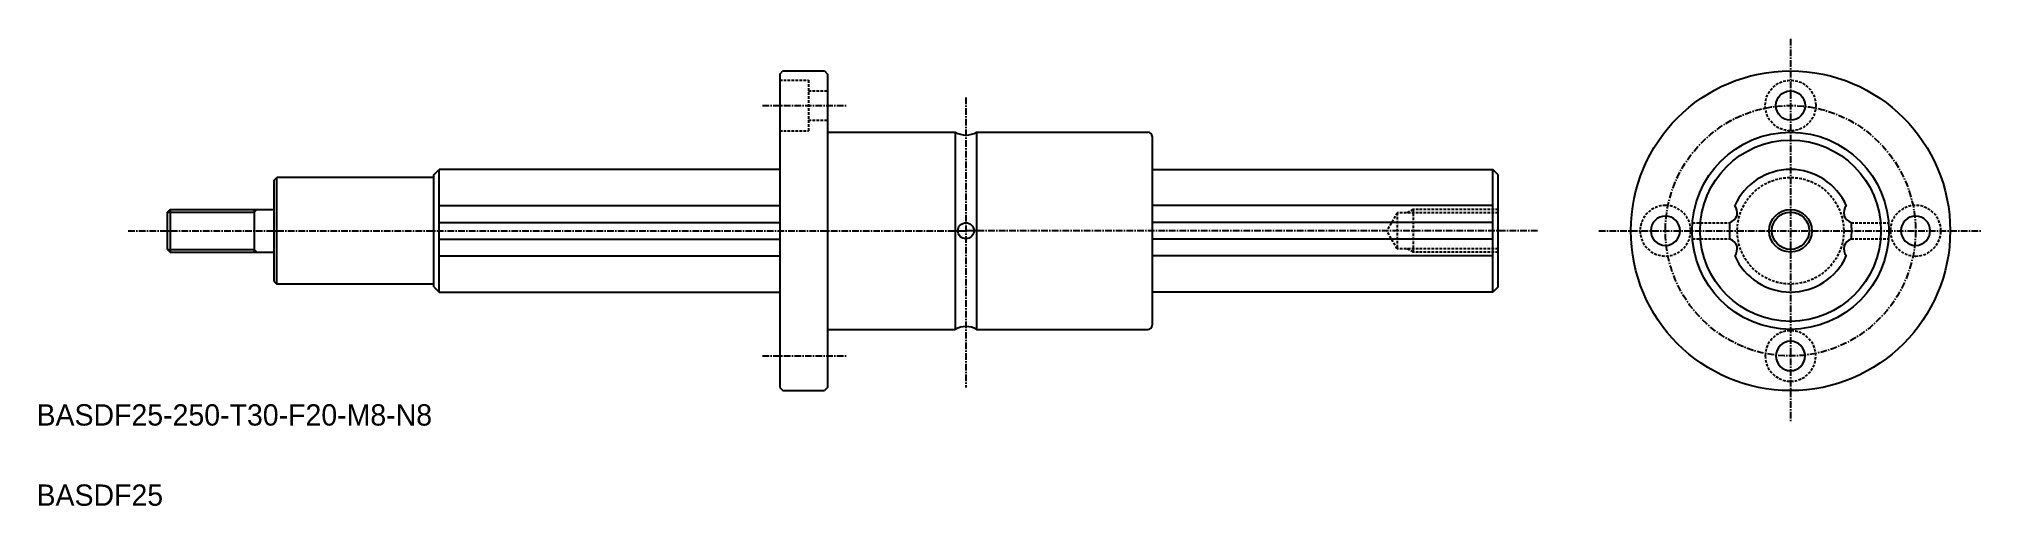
# Model space of a CAD drawing. Extents: x 74 to 439, y 64 to 151.
import ezdxf

# ---------------------------------------------------------------- set-up
doc = ezdxf.new("R2010")
doc.units = 0
doc.linetypes.add('CENTER', pattern=[2, 1.25, -0.25, 0.25, -0.25])
doc.linetypes.add('DASHED', pattern=[0.75, 0.5, -0.25])
doc.layers.get('0').update_dxf_attribs({"linetype": 'CONTINUOUS'})
doc.layers.add('CENTER', color=1, linetype='CENTER')

msp = doc.modelspace()

# ---------------------------------------------------------------- linework, layer by layer
at = {"color": 7, "linetype": 'CONTINUOUS'}
for p, q in [((213.1, 144.66), (213.7, 145.26)), ((213.1, 144.66), (213.1, 85.86)), ((213.7, 145.26), (221.5, 145.26)), ((221.5, 145.26), (222.1, 144.66)), ((222.1, 144.66), (222.1, 85.86)), ((222.1, 133.76), (246.1, 133.76)), ((246.1, 133.76), (246.1, 96.76)), ((250.1, 133.76), (250.1, 96.76)), ((250.1, 133.76), (282.3, 133.76)), ((283.1, 132.96), (283.1, 97.56)), ((118.1, 124.76), (118.6, 125.26)), ((118.1, 105.76), (118.1, 124.76)), ((148.1, 125.26), (118.6, 125.26)), ((118.6, 105.26), (118.6, 125.26)), ((148.1, 125.76), (149.1, 126.76)), ((148.1, 104.76), (148.1, 125.76)), ((213.1, 126.76), (149.1, 126.76)), ((149.1, 103.76), (149.1, 126.76)), ((283.1, 126.76), (347.1, 126.76)), ((348.1, 125.76), (347.1, 126.76)), ((347.1, 103.76), (347.1, 126.76)), ((348.1, 104.76), (348.1, 125.76)), ((98.1, 118.76), (98.6, 119.26)), ((98.1, 111.76), (98.1, 118.76)), ((98.6, 119.26), (118.1, 119.26)), ((98.6, 119.26), (98.6, 111.26)), ((114.35, 119.26), (114.35, 111.26)), ((149.1, 119.98), (213.1, 119.98)), ((347.1, 119.98), (283.1, 119.98)), ((149.1, 116.81), (213.1, 116.81)), ((149.1, 113.7), (213.1, 113.7)), ((347.1, 116.81), (283.1, 116.81)), ((347.1, 113.7), (283.1, 113.7)), ((98.1, 111.76), (98.6, 111.26)), ((98.6, 111.26), (118.1, 111.26)), ((149.1, 110.54), (213.1, 110.54)), ((347.1, 110.54), (283.1, 110.54)), ((118.1, 105.76), (118.6, 105.26)), ((148.1, 105.26), (118.6, 105.26)), ((148.1, 104.76), (149.1, 103.76)), ((149.1, 103.76), (213.1, 103.76)), ((347.1, 103.76), (283.1, 103.76)), ((348.1, 104.76), (347.1, 103.76)), ((222.1, 96.76), (246.1, 96.76)), ((250.1, 96.76), (282.3, 96.76)), ((213.1, 85.86), (213.7, 85.26)), ((213.7, 85.26), (221.5, 85.26)), ((222.1, 85.86), (221.5, 85.26))]:
    msp.add_line(p, q, dxfattribs=at)
at = {"color": 3, "linetype": 'DASHED'}
for p, q in [((213.1, 143.51), (218.5, 143.51)), ((218.5, 143.51), (218.5, 134.01)), ((218.5, 141.51), (222.1, 141.51)), ((218.5, 136.01), (222.1, 136.01)), ((213.1, 134.01), (218.5, 134.01)), ((329.1, 118.63), (327.15, 115.26)), ((348.1, 118.63), (329.1, 118.63)), ((329.1, 118.63), (329.1, 111.88)), ((332.1, 119.26), (331.02, 118.63)), ((348.1, 119.26), (332.1, 119.26)), ((332.1, 119.26), (332.1, 111.26)), ((329.1, 111.88), (327.15, 115.26)), ((384.6, 116.76), (391.63, 116.76)), ((384.6, 113.76), (391.63, 113.76)), ((414.44, 116.76), (421.47, 116.76)), ((414.44, 113.76), (421.47, 113.76)), ((348.1, 111.88), (329.1, 111.88)), ((332.1, 111.26), (331.02, 111.88)), ((348.1, 111.26), (332.1, 111.26))]:
    msp.add_line(p, q, dxfattribs=at)
at = {"color": 3, "linetype": 'CONTINUOUS'}
for p, q in [((98.1, 118.76), (114.35, 118.76)), ((114.35, 118.76), (114.85, 119.26)), ((98.1, 111.76), (114.35, 111.76)), ((114.35, 111.76), (114.85, 111.26))]:
    msp.add_line(p, q, dxfattribs=at)
at = {"color": 7, "linetype": 'CONTINUOUS'}
for centre, radius in [((403.03, 115.26), 30), ((403.03, 138.76), 2.75), ((403.03, 115.26), 18.5), ((403.03, 115.26), 17), ((403.03, 115.26), 3.5), ((248.1, 115.26), 1.5)]:
    msp.add_circle(centre, radius, dxfattribs=at)
at = {"color": 3, "linetype": 'DASHED'}
for centre, radius in [((403.03, 138.76), 4.75), ((403.03, 115.26), 10)]:
    msp.add_circle(centre, radius, dxfattribs=at)
at = {"color": 3, "linetype": 'CONTINUOUS'}
msp.add_circle((403.03, 115.26), 4, dxfattribs=at)
at = {"color": 7, "linetype": 'CONTINUOUS'}
for centre, radius, start, end in [((248.1, 137.22), 4, 239.9999, 299.9999), ((282.3, 132.96), 0.8, 0, 90), ((403.03, 115.26), 11.5, 24.2232, 155.7768), ((379.53, 115.26), 2.75, 89.99999567428932, 89.99996471106816), ((390.9, 118.91), 2.22, 289.3441, 339.7117), ((390.81, 118.59), 2.22, 348.2883, 38.6559), ((415.26, 118.59), 2.22, 141.3441, 191.7117), ((415.16, 118.91), 2.22, 200.2883, 250.6559), ((426.53, 115.26), 2.75, 270, 269.9999), ((403.03, 115.26), 11.5, 172.2232, 187.7768), ((390.9, 111.61), 2.22, 20.2884, 70.6559), ((415.16, 111.61), 2.22, 109.3441, 159.7117), ((403.03, 115.26), 11.5, 352.2232, 7.7768), ((390.81, 111.93), 2.22, 321.3441, 11.7118), ((403.03, 115.26), 11.5, 204.2232, 335.7768), ((415.26, 111.93), 2.22, 168.2883, 218.6559), ((248.1, 93.29), 4, 60, 120), ((282.3, 97.56), 0.8, 270, 0), ((403.03, 91.76), 2.75, 180, 179.9999)]:
    msp.add_arc(centre, radius, start, end, dxfattribs=at)
at = {"color": 3, "linetype": 'DASHED'}
for centre, start, end in [((379.53, 115.26), 89.99999567428932, 89.99996471106816), ((426.53, 115.26), 270, 269.9999), ((403.03, 91.76), 180, 179.9999)]:
    msp.add_arc(centre, 4.75, start, end, dxfattribs=at)
at = {"layer": 'CENTER', "color": 1, "linetype": 'CENTER'}
for p, q in [((403.03, 151.26), (403.03, 79.26)), ((209.86, 138.76), (225.78, 138.76)), ((248.1, 140.26), (248.1, 85.86)), ((90.7, 115.26), (248.1, 115.26)), ((355.5, 115.26), (248.1, 115.26)), ((367.03, 115.26), (439.03, 115.26)), ((209.86, 91.76), (225.78, 91.76))]:
    msp.add_line(p, q, dxfattribs=at)
msp.add_circle((403.03, 115.26), 23.5, dxfattribs=at)

# ---------------------------------------------------------------- texts
at = {"color": 7, "linetype": 'CONTINUOUS'}
for s, p in [('BASDF25-250-T30-F20-M8-N8', (73.47, 78.7)), ('BASDF25', (73.47, 63.65))]:
    msp.add_text(s, height=4, dxfattribs=at).set_placement(p)

doc.saveas('drawing.dxf')
